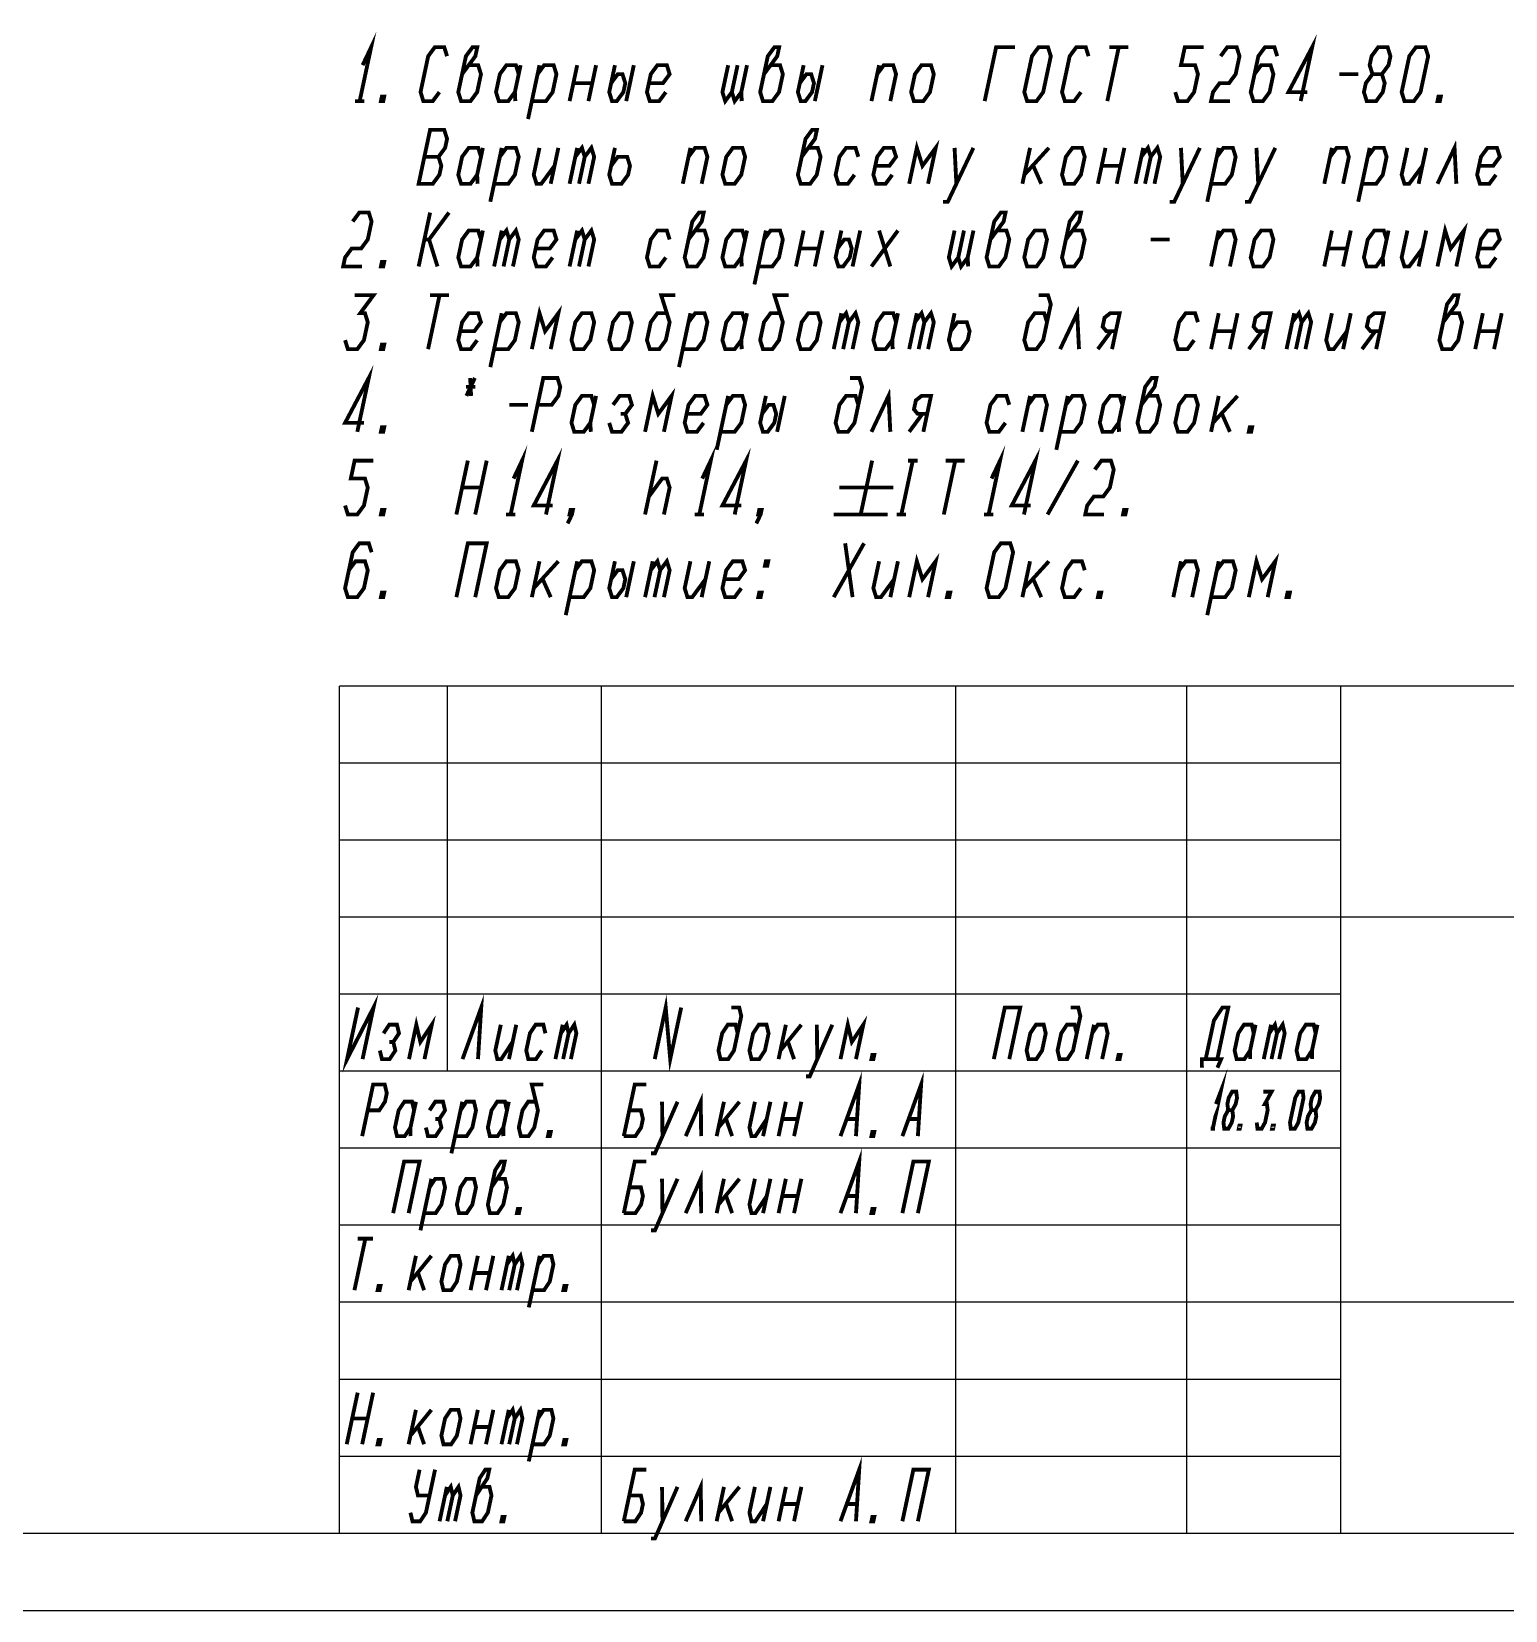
# Model space of a CAD drawing. Header units: millimetres. Extents: x 0 to 420, y 0 to 297.
# Drawn here: x 210 to 305.7, y 0 to 102.5 of the extents above; entities that cross this region are included whole.
import ezdxf

# ---------------------------------------------------------------- set-up
doc = ezdxf.new("R2010")
doc.units = ezdxf.units.MM
doc.header["$LTSCALE"] = 23.1
doc.layers.get('0').update_dxf_attribs({"linetype": 'CONTINUOUS'})

msp = doc.modelspace()

# ---------------------------------------------------------------- linework, layer by layer
at = {"color": 7, "linetype": 'CONTINUOUS'}
for p, q in [((415, 60), (230, 60)), ((230, 5), (230, 60)), ((237, 35), (237, 60)), ((247, 5), (247, 60)), ((270, 5), (270, 60)), ((285, 5), (285, 60)), ((295, 5), (295, 60)), ((295, 55), (230, 55)), ((295, 50), (230, 50)), ((415, 45), (230, 45)), ((295, 40), (230, 40)), ((295, 35), (230, 35)), ((295, 30), (230, 30)), ((295, 25), (230, 25)), ((415, 20), (230, 20)), ((295, 15), (230, 15)), ((295, 10), (230, 10)), ((415, 5), (20, 5)), ((415, 5), (230, 5)), ((0, 0), (420, 0))]:
    msp.add_line(p, q, dxfattribs=at)
at = {"color": 2, "linetype": 'CONTINUOUS', "const_width": 0.25}
for points in [[(231.492393, 100.311768), (232.046616, 101.478431), (231.30267, 97.978427)], [(236.975771, 100.895099), (236.793508, 101.478431), (236.180991, 101.478431), (235.750763, 100.895099), (235.254781, 98.561759), (235.437045, 97.978427), (236.049562, 97.978427), (236.47979, 98.561759)], [(237.952764, 99.728423), (238.813271, 100.895099), (238.937241, 101.478431), (238.631008, 101.478431), (238.200754, 100.895099), (237.704799, 98.561759), (237.887062, 97.978427), (238.499553, 97.978427), (238.929781, 98.561759), (239.177772, 99.728423), (238.995509, 100.311768), (238.383018, 100.311768)], [(257.552772, 99.728423), (258.413254, 100.895099), (258.53725, 101.478431), (258.230991, 101.478431), (257.800763, 100.895099), (257.304781, 98.561759), (257.487045, 97.978427), (258.099562, 97.978427), (258.52979, 98.561759), (258.777781, 99.728423), (258.595518, 100.311768), (257.983026, 100.311768)], [(271.880812, 97.978427), (272.624758, 101.478431), (273.849741, 101.478431)], [(274.637062, 97.978427), (274.454799, 98.561759), (274.950754, 100.895099), (275.381008, 101.478431), (275.9935, 101.478431), (276.175763, 100.895099), (275.679781, 98.561759), (275.249553, 97.978427), (274.637062, 97.978427)], [(278.625754, 100.895099), (278.443491, 101.478431), (277.831, 101.478431), (277.400771, 100.895099), (276.90479, 98.561759), (277.087053, 97.978427), (277.699545, 97.978427), (278.129799, 98.561759)], [(280.58725, 101.478431), (279.843303, 97.978427)], [(279.974758, 101.478431), (281.199741, 101.478431)], [(284.25479, 98.561759), (284.437053, 97.978427), (285.049545, 97.978427), (285.479799, 98.561759), (285.727764, 99.728423), (285.545526, 100.311768), (284.626776, 100.311768), (284.874741, 101.478431), (286.09975, 101.478431)], [(287.200763, 100.895099), (287.630991, 101.478431), (288.243508, 101.478431), (288.425771, 100.895099), (288.177781, 99.728423), (287.747527, 99.145091), (287.135035, 99.145091), (286.704781, 98.561759), (286.580812, 97.978427), (287.805795, 97.978427)], [(290.875763, 100.895099), (290.6935, 101.478431), (290.081008, 101.478431), (289.650754, 100.895099), (289.154799, 98.561759), (289.337062, 97.978427), (289.949553, 97.978427), (290.379781, 98.561759), (290.627772, 99.728423), (290.445509, 100.311768), (289.833018, 100.311768), (289.402764, 99.728423)], [(292.399545, 97.978427), (293.143491, 101.478431), (291.60479, 98.561759), (292.829799, 98.561759)], [(297.671514, 99.728423), (298.101768, 100.311768), (298.225763, 100.895099), (298.0435, 101.478431), (297.431008, 101.478431), (297.000754, 100.895099), (296.876759, 100.311768), (297.059022, 99.728423)], [(299.137053, 97.978427), (298.95479, 98.561759), (299.450771, 100.895099), (299.881, 101.478431), (300.493491, 101.478431), (300.675754, 100.895099), (300.179799, 98.561759), (299.749545, 97.978427), (299.137053, 97.978427)], [(241.627764, 99.728423), (241.445526, 100.311768), (240.833009, 100.311768), (240.402781, 99.728423), (240.15479, 98.561759), (240.337053, 97.978427), (240.949545, 97.978427), (241.379799, 98.561759)], [(241.751759, 100.311768), (241.379799, 98.561759), (241.40892, 97.978427)], [(242.232821, 96.811763), (242.976768, 100.311768)], [(242.480812, 97.978427), (243.399562, 97.978427), (243.82979, 98.561759), (244.077781, 99.728423), (243.895518, 100.311768), (243.283026, 100.311768), (242.852772, 99.728423)], [(244.930803, 97.978427), (245.426759, 100.311768)], [(246.651768, 100.311768), (246.155812, 97.978427)], [(247.876776, 100.311768), (247.50479, 98.561759), (247.687053, 97.978427), (247.993312, 97.978427), (248.42354, 98.561759), (248.547535, 99.145091), (248.365272, 99.728423), (248.059014, 99.728423), (247.628785, 99.145091)], [(249.101759, 100.311768), (248.605803, 97.978427)], [(250.078777, 99.145091), (250.997527, 99.145091), (251.427781, 99.728423), (251.245518, 100.311768), (250.633026, 100.311768), (250.202772, 99.728423), (249.954781, 98.561759), (250.137045, 97.978427), (250.749562, 97.978427), (251.17979, 98.561759)], [(255.226776, 100.311768), (254.85479, 98.561759), (255.037053, 97.978427), (255.467281, 98.561759), (255.649545, 97.978427), (256.079799, 98.561759), (256.451759, 100.311768)], [(255.839268, 100.311768), (255.467281, 98.561759)], [(260.126759, 100.311768), (259.754799, 98.561759), (259.937062, 97.978427), (260.243295, 97.978427), (260.673549, 98.561759), (260.797544, 99.145091), (260.615281, 99.728423), (260.309022, 99.728423), (259.878794, 99.145091)], [(261.351768, 100.311768), (260.855812, 97.978427)], [(264.530812, 97.978427), (265.026768, 100.311768)], [(264.902772, 99.728423), (265.333026, 100.311768), (265.945518, 100.311768), (266.127781, 99.728423), (265.755795, 97.978427)], [(267.104799, 98.561759), (267.287062, 97.978427), (267.899553, 97.978427), (268.329781, 98.561759), (268.577772, 99.728423), (268.395509, 100.311768), (267.783018, 100.311768), (267.352764, 99.728423), (267.104799, 98.561759)], [(294.915264, 99.728423), (296.140272, 99.728423)], [(296.687062, 97.978427), (297.299553, 97.978427), (297.729781, 98.561759), (297.853777, 99.145091), (297.671514, 99.728423), (297.059022, 99.728423), (296.628794, 99.145091), (296.504799, 98.561759), (296.687062, 97.978427)], [(232.833937, 97.978427), (232.680795, 97.978427), (232.742805, 98.270099), (232.895922, 98.270099), (232.833937, 97.978427)], [(245.178794, 99.145091), (246.403777, 99.145091)], [(256.079799, 98.561759), (256.10892, 97.978427)], [(301.433928, 97.978427), (301.280812, 97.978427), (301.342797, 98.270099), (301.495913, 98.270099), (301.433928, 97.978427)], [(230.996437, 97.978427), (231.608928, 97.978427)], [(235.130812, 92.611135), (236.049562, 92.611135), (236.47979, 93.19448), (236.603785, 93.777812), (236.421522, 94.361144), (236.851776, 94.944476), (236.975771, 95.527808), (236.793508, 96.11114), (235.874758, 96.11114), (235.130812, 92.611135)], [(260.002764, 94.361144), (260.863271, 95.527808), (260.987241, 96.11114), (260.681008, 96.11114), (260.250754, 95.527808), (259.754799, 93.19448), (259.937062, 92.611135), (260.549553, 92.611135), (260.979781, 93.19448), (261.227772, 94.361144), (261.045509, 94.944476), (260.433018, 94.944476)], [(266.980803, 92.611135), (267.476759, 94.944476), (267.841285, 93.777812), (268.701768, 94.944476), (268.205812, 92.611135)], [(301.280812, 92.611135), (302.389259, 94.944476), (302.505795, 92.611135)], [(235.502772, 94.361144), (236.421522, 94.361144)], [(239.177772, 94.361144), (238.995509, 94.944476), (238.383018, 94.944476), (237.952764, 94.361144), (237.704799, 93.19448), (237.887062, 92.611135), (238.499553, 92.611135), (238.929781, 93.19448)], [(239.301768, 94.944476), (238.929781, 93.19448), (238.958928, 92.611135)], [(239.78283, 91.444471), (240.526776, 94.944476)], [(240.030795, 92.611135), (240.949545, 92.611135), (241.379799, 93.19448), (241.627764, 94.361144), (241.445526, 94.944476), (240.833009, 94.944476), (240.402781, 94.361144)], [(242.976768, 94.944476), (242.604781, 93.19448), (242.787045, 92.611135), (243.093303, 92.611135), (243.953785, 93.777812)], [(244.201776, 94.944476), (243.705795, 92.611135)], [(244.930803, 92.611135), (245.426759, 94.944476)], [(245.302764, 94.361144), (245.733018, 94.944476), (245.915281, 94.361144), (245.543295, 92.611135)], [(245.915281, 94.361144), (246.345509, 94.944476), (246.527772, 94.361144), (246.155812, 92.611135)], [(247.876776, 94.944476), (247.50479, 93.19448), (247.687053, 92.611135), (248.299545, 92.611135), (248.729799, 93.19448), (248.853794, 93.777812), (248.671531, 94.361144), (248.059014, 94.361144), (247.628785, 93.777812)], [(252.280803, 92.611135), (252.776759, 94.944476)], [(252.652764, 94.361144), (253.083018, 94.944476), (253.695509, 94.944476), (253.877772, 94.361144), (253.505812, 92.611135)], [(254.85479, 93.19448), (255.037053, 92.611135), (255.649545, 92.611135), (256.079799, 93.19448), (256.327764, 94.361144), (256.145526, 94.944476), (255.533009, 94.944476), (255.102781, 94.361144), (254.85479, 93.19448)], [(263.677764, 94.361144), (263.495526, 94.944476), (262.883009, 94.944476), (262.452781, 94.361144), (262.20479, 93.19448), (262.387053, 92.611135), (262.999545, 92.611135), (263.429799, 93.19448)], [(264.778777, 93.777812), (265.697527, 93.777812), (266.127781, 94.361144), (265.945518, 94.944476), (265.333026, 94.944476), (264.902772, 94.361144), (264.654781, 93.19448), (264.837045, 92.611135), (265.449562, 92.611135), (265.87979, 93.19448)], [(269.18283, 91.444471), (269.489062, 91.444471), (271.151759, 94.944476)], [(269.926776, 94.944476), (270.043312, 92.611135)], [(274.826759, 94.944476), (274.330803, 92.611135)], [(274.454799, 93.19448), (276.051768, 94.944476)], [(276.90479, 93.19448), (277.087053, 92.611135), (277.699545, 92.611135), (278.129799, 93.19448), (278.377764, 94.361144), (278.195526, 94.944476), (277.583009, 94.944476), (277.152781, 94.361144), (276.90479, 93.19448)], [(279.230812, 92.611135), (279.726768, 94.944476)], [(280.951776, 94.944476), (280.455795, 92.611135)], [(281.680803, 92.611135), (282.176759, 94.944476)], [(282.052764, 94.361144), (282.483018, 94.944476), (282.665281, 94.361144), (282.293295, 92.611135)], [(282.665281, 94.361144), (283.095509, 94.944476), (283.277772, 94.361144), (282.905812, 92.611135)], [(283.88283, 91.444471), (284.189062, 91.444471), (285.851759, 94.944476)], [(284.626776, 94.944476), (284.743312, 92.611135)], [(286.332821, 91.444471), (287.076768, 94.944476)], [(286.580812, 92.611135), (287.499562, 92.611135), (287.92979, 93.19448), (288.177781, 94.361144), (287.995518, 94.944476), (287.383026, 94.944476), (286.952772, 94.361144)], [(288.782812, 91.444471), (289.089071, 91.444471), (290.751768, 94.944476)], [(289.526759, 94.944476), (289.643295, 92.611135)], [(293.930812, 92.611135), (294.426768, 94.944476)], [(294.302772, 94.361144), (294.733026, 94.944476), (295.345518, 94.944476), (295.527781, 94.361144), (295.155795, 92.611135)], [(296.132812, 91.444471), (296.876759, 94.944476)], [(296.380803, 92.611135), (297.299553, 92.611135), (297.729781, 93.19448), (297.977772, 94.361144), (297.795509, 94.944476), (297.183018, 94.944476), (296.752764, 94.361144)], [(299.326776, 94.944476), (298.95479, 93.19448), (299.137053, 92.611135), (299.443312, 92.611135), (300.303794, 93.777812)], [(300.551759, 94.944476), (300.055803, 92.611135)], [(303.978794, 93.777812), (304.897544, 93.777812), (305.327772, 94.361144), (305.145509, 94.944476), (304.533018, 94.944476), (304.102764, 94.361144), (303.854799, 93.19448), (304.037062, 92.611135), (304.649553, 92.611135), (305.079781, 93.19448)], [(275.038169, 93.777812), (275.555812, 92.611135)], [(279.478777, 93.777812), (280.703785, 93.777812)], [(230.850754, 90.160516), (231.281008, 90.743848), (231.8935, 90.743848), (232.075763, 90.160516), (231.827772, 88.993852), (231.397544, 88.41052), (230.785027, 88.41052), (230.354799, 87.827188), (230.230803, 87.243856), (231.455812, 87.243856)], [(235.130812, 87.243856), (235.874758, 90.743848)], [(235.502772, 88.993852), (235.809031, 88.993852), (237.099741, 90.743848)], [(252.652764, 88.993852), (253.513271, 90.160516), (253.637241, 90.743848), (253.331008, 90.743848), (252.900754, 90.160516), (252.404799, 87.827188), (252.587062, 87.243856), (253.199553, 87.243856), (253.629781, 87.827188), (253.877772, 88.993852), (253.695509, 89.577184), (253.083018, 89.577184)], [(272.252772, 88.993852), (273.113254, 90.160516), (273.23725, 90.743848), (272.930991, 90.743848), (272.500763, 90.160516), (272.004781, 87.827188), (272.187045, 87.243856), (272.799562, 87.243856), (273.22979, 87.827188), (273.477781, 88.993852), (273.295518, 89.577184), (272.683026, 89.577184)], [(277.152781, 88.993852), (278.013263, 90.160516), (278.137258, 90.743848), (277.831, 90.743848), (277.400771, 90.160516), (276.90479, 87.827188), (277.087053, 87.243856), (277.699545, 87.243856), (278.129799, 87.827188), (278.377764, 88.993852), (278.195526, 89.577184), (277.583009, 89.577184)], [(239.177772, 88.993852), (238.995509, 89.577184), (238.383018, 89.577184), (237.952764, 88.993852), (237.704799, 87.827188), (237.887062, 87.243856), (238.499553, 87.243856), (238.929781, 87.827188)], [(239.301768, 89.577184), (238.929781, 87.827188), (238.958928, 87.243856)], [(240.030795, 87.243856), (240.526776, 89.577184)], [(240.402781, 88.993852), (240.833009, 89.577184), (241.015272, 88.993852), (240.643312, 87.243856)], [(241.015272, 88.993852), (241.445526, 89.577184), (241.627764, 88.993852), (241.255803, 87.243856)], [(242.728777, 88.41052), (243.647527, 88.41052), (244.077781, 88.993852), (243.895518, 89.577184), (243.283026, 89.577184), (242.852772, 88.993852), (242.604781, 87.827188), (242.787045, 87.243856), (243.399562, 87.243856), (243.82979, 87.827188)], [(244.930803, 87.243856), (245.426759, 89.577184)], [(245.302764, 88.993852), (245.733018, 89.577184), (245.915281, 88.993852), (245.543295, 87.243856)], [(245.915281, 88.993852), (246.345509, 89.577184), (246.527772, 88.993852), (246.155812, 87.243856)], [(251.427781, 88.993852), (251.245518, 89.577184), (250.633026, 89.577184), (250.202772, 88.993852), (249.954781, 87.827188), (250.137045, 87.243856), (250.749562, 87.243856), (251.17979, 87.827188)], [(256.327764, 88.993852), (256.145526, 89.577184), (255.533009, 89.577184), (255.102781, 88.993852), (254.85479, 87.827188), (255.037053, 87.243856), (255.649545, 87.243856), (256.079799, 87.827188)], [(256.451759, 89.577184), (256.079799, 87.827188), (256.10892, 87.243856)], [(256.932821, 86.07718), (257.676768, 89.577184)], [(257.180812, 87.243856), (258.099562, 87.243856), (258.52979, 87.827188), (258.777781, 88.993852), (258.595518, 89.577184), (257.983026, 89.577184), (257.552772, 88.993852)], [(259.630803, 87.243856), (260.126759, 89.577184)], [(261.351768, 89.577184), (260.855812, 87.243856)], [(262.576776, 89.577184), (262.20479, 87.827188), (262.387053, 87.243856), (262.693312, 87.243856), (263.12354, 87.827188), (263.247535, 88.41052), (263.065272, 88.993852), (262.759014, 88.993852), (262.328785, 88.41052)], [(263.801759, 89.577184), (263.305803, 87.243856)], [(264.530812, 87.243856), (266.251776, 89.577184)], [(265.026768, 89.577184), (265.755795, 87.243856)], [(269.926776, 89.577184), (269.55479, 87.827188), (269.737053, 87.243856), (270.167281, 87.827188), (270.349545, 87.243856), (270.779799, 87.827188), (271.151759, 89.577184)], [(270.539268, 89.577184), (270.167281, 87.827188)], [(274.454799, 87.827188), (274.637062, 87.243856), (275.249553, 87.243856), (275.679781, 87.827188), (275.927772, 88.993852), (275.745509, 89.577184), (275.133018, 89.577184), (274.702764, 88.993852), (274.454799, 87.827188)], [(286.580812, 87.243856), (287.076768, 89.577184)], [(286.952772, 88.993852), (287.383026, 89.577184), (287.995518, 89.577184), (288.177781, 88.993852), (287.805795, 87.243856)], [(289.154799, 87.827188), (289.337062, 87.243856), (289.949553, 87.243856), (290.379781, 87.827188), (290.627772, 88.993852), (290.445509, 89.577184), (289.833018, 89.577184), (289.402764, 88.993852), (289.154799, 87.827188)], [(293.930812, 87.243856), (294.426768, 89.577184)], [(295.651776, 89.577184), (295.155795, 87.243856)], [(297.977772, 88.993852), (297.795509, 89.577184), (297.183018, 89.577184), (296.752764, 88.993852), (296.504799, 87.827188), (296.687062, 87.243856), (297.299553, 87.243856), (297.729781, 87.827188)], [(298.101768, 89.577184), (297.729781, 87.827188), (297.758928, 87.243856)], [(299.326776, 89.577184), (298.95479, 87.827188), (299.137053, 87.243856), (299.443312, 87.243856), (300.303794, 88.41052)], [(300.551759, 89.577184), (300.055803, 87.243856)], [(301.280812, 87.243856), (301.776768, 89.577184), (302.141294, 88.41052), (303.001776, 89.577184), (302.505795, 87.243856)], [(303.978794, 88.41052), (304.897544, 88.41052), (305.327772, 88.993852), (305.145509, 89.577184), (304.533018, 89.577184), (304.102764, 88.993852), (303.854799, 87.827188), (304.037062, 87.243856), (304.649553, 87.243856), (305.079781, 87.827188)], [(236.355795, 87.243856), (235.809031, 88.993852)], [(259.878794, 88.41052), (261.103777, 88.41052)], [(282.665281, 88.993852), (283.890264, 88.993852)], [(294.178777, 88.41052), (295.403785, 88.41052)], [(232.833937, 87.243856), (232.680795, 87.243856), (232.742805, 87.535516), (232.895922, 87.535516), (232.833937, 87.243856)], [(270.779799, 87.827188), (270.80892, 87.243856)], [(230.97475, 85.376569), (232.199758, 85.376569), (231.339276, 84.209892), (231.645509, 84.209892), (231.827772, 83.62656), (231.579781, 82.459896), (231.149553, 81.876564), (230.537062, 81.876564), (230.354799, 82.459896)], [(236.48725, 85.376569), (235.743303, 81.876564)], [(235.874758, 85.376569), (237.099741, 85.376569)], [(251.245518, 84.209892), (250.633026, 84.209892), (250.202772, 83.62656), (249.954781, 82.459896), (250.137045, 81.876564), (250.749562, 81.876564), (251.17979, 82.459896), (251.427781, 83.62656), (250.880991, 85.376569), (251.799741, 85.376569)], [(258.595518, 84.209892), (257.983026, 84.209892), (257.552772, 83.62656), (257.304781, 82.459896), (257.487045, 81.876564), (258.099562, 81.876564), (258.52979, 82.459896), (258.777781, 83.62656), (258.230991, 85.376569), (259.149741, 85.376569)], [(275.927772, 83.62656), (275.745509, 84.209892), (275.133018, 84.209892), (274.702764, 83.62656), (274.454799, 82.459896), (274.637062, 81.876564), (275.249553, 81.876564), (275.679781, 82.459896), (276.175763, 84.793237), (275.9935, 85.376569), (275.381008, 85.376569)], [(301.652772, 83.62656), (302.513254, 84.793237), (302.63725, 85.376569), (302.330991, 85.376569), (301.900763, 84.793237), (301.404781, 82.459896), (301.587045, 81.876564), (302.199562, 81.876564), (302.62979, 82.459896), (302.877781, 83.62656), (302.695518, 84.209892), (302.083026, 84.209892)], [(237.828794, 83.043228), (238.747544, 83.043228), (239.177772, 83.62656), (238.995509, 84.209892), (238.383018, 84.209892), (237.952764, 83.62656), (237.704799, 82.459896), (237.887062, 81.876564), (238.499553, 81.876564), (238.929781, 82.459896)], [(239.78283, 80.709901), (240.526776, 84.209892)], [(240.030795, 81.876564), (240.949545, 81.876564), (241.379799, 82.459896), (241.627764, 83.62656), (241.445526, 84.209892), (240.833009, 84.209892), (240.402781, 83.62656)], [(242.480812, 81.876564), (242.976768, 84.209892), (243.341294, 83.043228), (244.201776, 84.209892), (243.705795, 81.876564)], [(245.054799, 82.459896), (245.237062, 81.876564), (245.849553, 81.876564), (246.279781, 82.459896), (246.527772, 83.62656), (246.345509, 84.209892), (245.733018, 84.209892), (245.302764, 83.62656), (245.054799, 82.459896)], [(247.50479, 82.459896), (247.687053, 81.876564), (248.299545, 81.876564), (248.729799, 82.459896), (248.977764, 83.62656), (248.795526, 84.209892), (248.183009, 84.209892), (247.752781, 83.62656), (247.50479, 82.459896)], [(252.032813, 80.709901), (252.776759, 84.209892)], [(252.280803, 81.876564), (253.199553, 81.876564), (253.629781, 82.459896), (253.877772, 83.62656), (253.695509, 84.209892), (253.083018, 84.209892), (252.652764, 83.62656)], [(256.327764, 83.62656), (256.145526, 84.209892), (255.533009, 84.209892), (255.102781, 83.62656), (254.85479, 82.459896), (255.037053, 81.876564), (255.649545, 81.876564), (256.079799, 82.459896)], [(256.451759, 84.209892), (256.079799, 82.459896), (256.10892, 81.876564)], [(259.754799, 82.459896), (259.937062, 81.876564), (260.549553, 81.876564), (260.979781, 82.459896), (261.227772, 83.62656), (261.045509, 84.209892), (260.433018, 84.209892), (260.002764, 83.62656), (259.754799, 82.459896)], [(262.080795, 81.876564), (262.576776, 84.209892)], [(262.452781, 83.62656), (262.883009, 84.209892), (263.065272, 83.62656), (262.693312, 81.876564)], [(263.065272, 83.62656), (263.495526, 84.209892), (263.677764, 83.62656), (263.305803, 81.876564)], [(266.127781, 83.62656), (265.945518, 84.209892), (265.333026, 84.209892), (264.902772, 83.62656), (264.654781, 82.459896), (264.837045, 81.876564), (265.449562, 81.876564), (265.87979, 82.459896)], [(266.251776, 84.209892), (265.87979, 82.459896), (265.908937, 81.876564)], [(266.980803, 81.876564), (267.476759, 84.209892)], [(267.352764, 83.62656), (267.783018, 84.209892), (267.965281, 83.62656), (267.593295, 81.876564)], [(267.965281, 83.62656), (268.395509, 84.209892), (268.577772, 83.62656), (268.205812, 81.876564)], [(269.926776, 84.209892), (269.55479, 82.459896), (269.737053, 81.876564), (270.349545, 81.876564), (270.779799, 82.459896), (270.903794, 83.043228), (270.721531, 83.62656), (270.109014, 83.62656), (269.678785, 83.043228)], [(276.780795, 81.876564), (277.889268, 84.209892), (278.005803, 81.876564)], [(280.149562, 81.876564), (280.645518, 84.209892), (280.033026, 84.209892), (279.664783, 83.918232), (279.540787, 83.334901), (279.785035, 83.043228), (280.397527, 83.043228)], [(285.727764, 83.62656), (285.545526, 84.209892), (284.933009, 84.209892), (284.502781, 83.62656), (284.25479, 82.459896), (284.437053, 81.876564), (285.049545, 81.876564), (285.479799, 82.459896)], [(286.580812, 81.876564), (287.076768, 84.209892)], [(288.301776, 84.209892), (287.805795, 81.876564)], [(289.949553, 81.876564), (290.445509, 84.209892), (289.833018, 84.209892), (289.464774, 83.918232), (289.340779, 83.334901), (289.585027, 83.043228), (290.197544, 83.043228)], [(291.480795, 81.876564), (291.976776, 84.209892)], [(291.852781, 83.62656), (292.283009, 84.209892), (292.465272, 83.62656), (292.093312, 81.876564)], [(292.465272, 83.62656), (292.895526, 84.209892), (293.077764, 83.62656), (292.705803, 81.876564)], [(294.426768, 84.209892), (294.054781, 82.459896), (294.237045, 81.876564), (294.543303, 81.876564), (295.403785, 83.043228)], [(295.651776, 84.209892), (295.155795, 81.876564)], [(297.299553, 81.876564), (297.795509, 84.209892), (297.183018, 84.209892), (296.814774, 83.918232), (296.690779, 83.334901), (296.935027, 83.043228), (297.547544, 83.043228)], [(303.730803, 81.876564), (304.226759, 84.209892)], [(305.451768, 84.209892), (304.955812, 81.876564)], [(279.230812, 81.876564), (280.091294, 83.043228)], [(286.828777, 83.043228), (288.053785, 83.043228)], [(289.030803, 81.876564), (289.891285, 83.043228)], [(296.380803, 81.876564), (297.241285, 83.043228)], [(303.978794, 83.043228), (305.203777, 83.043228)], [(232.833937, 81.876564), (232.680795, 81.876564), (232.742805, 82.168237), (232.895922, 82.168237), (232.833937, 81.876564)], [(231.149553, 76.509279), (231.8935, 80.009277), (230.354799, 77.092611), (231.579781, 77.092611)], [(238.784125, 80.009277), (238.229901, 78.842613)], [(238.477866, 80.009277), (238.536134, 78.842613)], [(242.480812, 76.509279), (243.224758, 80.009277), (244.143508, 80.009277), (244.325771, 79.425945), (244.201776, 78.842613), (243.771522, 78.259275), (242.852772, 78.259275)], [(263.677764, 78.259275), (263.495526, 78.842613), (262.883009, 78.842613), (262.452781, 78.259275), (262.20479, 77.092611), (262.387053, 76.509279), (262.999545, 76.509279), (263.429799, 77.092611), (263.925754, 79.425945), (263.743491, 80.009277), (263.131, 80.009277)], [(282.052764, 78.259275), (282.913271, 79.425945), (283.037241, 80.009277), (282.731008, 80.009277), (282.300754, 79.425945), (281.804799, 77.092611), (281.987062, 76.509279), (282.599553, 76.509279), (283.029781, 77.092611), (283.277772, 78.259275), (283.095509, 78.842613), (282.483018, 78.842613)], [(238.200754, 79.425945), (238.813271, 79.425945)], [(246.527772, 78.259275), (246.345509, 78.842613), (245.733018, 78.842613), (245.302764, 78.259275), (245.054799, 77.092611), (245.237062, 76.509279), (245.849553, 76.509279), (246.279781, 77.092611)], [(246.651768, 78.842613), (246.279781, 77.092611), (246.308928, 76.509279)], [(247.50479, 77.092611), (247.687053, 76.509279), (248.299545, 76.509279), (248.729799, 77.092611), (248.547535, 77.675943), (248.977764, 78.259275), (248.795526, 78.842613), (248.183009, 78.842613), (247.752781, 78.259275)], [(249.830812, 76.509279), (250.326768, 78.842613), (250.691294, 77.675943), (251.551776, 78.842613), (251.055795, 76.509279)], [(252.528794, 77.675943), (253.447544, 77.675943), (253.877772, 78.259275), (253.695509, 78.842613), (253.083018, 78.842613), (252.652764, 78.259275), (252.404799, 77.092611), (252.587062, 76.509279), (253.199553, 76.509279), (253.629781, 77.092611)], [(254.48283, 75.342609), (255.226776, 78.842613)], [(254.730795, 76.509279), (255.649545, 76.509279), (256.079799, 77.092611), (256.327764, 78.259275), (256.145526, 78.842613), (255.533009, 78.842613), (255.102781, 78.259275)], [(257.676768, 78.842613), (257.304781, 77.092611), (257.487045, 76.509279), (257.793303, 76.509279), (258.223531, 77.092611), (258.347527, 77.675943), (258.165264, 78.259275), (257.859031, 78.259275), (257.428777, 77.675943)], [(258.901776, 78.842613), (258.405795, 76.509279)], [(264.530812, 76.509279), (265.639259, 78.842613), (265.755795, 76.509279)], [(267.899553, 76.509279), (268.395509, 78.842613), (267.783018, 78.842613), (267.414774, 78.550941), (267.290779, 77.967609), (267.535027, 77.675943), (268.147544, 77.675943)], [(273.477781, 78.259275), (273.295518, 78.842613), (272.683026, 78.842613), (272.252772, 78.259275), (272.004781, 77.092611), (272.187045, 76.509279), (272.799562, 76.509279), (273.22979, 77.092611)], [(274.330803, 76.509279), (274.826759, 78.842613)], [(274.702764, 78.259275), (275.133018, 78.842613), (275.745509, 78.842613), (275.927772, 78.259275), (275.555812, 76.509279)], [(276.53283, 75.342609), (277.276776, 78.842613)], [(276.780795, 76.509279), (277.699545, 76.509279), (278.129799, 77.092611), (278.377764, 78.259275), (278.195526, 78.842613), (277.583009, 78.842613), (277.152781, 78.259275)], [(280.827781, 78.259275), (280.645518, 78.842613), (280.033026, 78.842613), (279.602772, 78.259275), (279.354781, 77.092611), (279.537045, 76.509279), (280.149562, 76.509279), (280.57979, 77.092611)], [(280.951776, 78.842613), (280.57979, 77.092611), (280.608937, 76.509279)], [(284.25479, 77.092611), (284.437053, 76.509279), (285.049545, 76.509279), (285.479799, 77.092611), (285.727764, 78.259275), (285.545526, 78.842613), (284.933009, 78.842613), (284.502781, 78.259275), (284.25479, 77.092611)], [(287.076768, 78.842613), (286.580812, 76.509279)], [(286.704781, 77.092611), (288.301776, 78.842613)], [(241.015272, 78.259275), (242.240281, 78.259275)], [(232.833937, 76.509279), (232.680795, 76.509279), (232.742805, 76.800945), (232.895922, 76.800945), (232.833937, 76.509279)], [(248.241277, 77.675943), (248.547535, 77.675943)], [(266.980803, 76.509279), (267.841285, 77.675943)], [(287.288152, 77.675943), (287.805795, 76.509279)], [(289.18392, 76.509279), (289.030803, 76.509279), (289.092788, 76.800945), (289.24593, 76.800945), (289.18392, 76.509279)], [(241.292384, 73.475321), (241.846633, 74.641991), (241.102687, 71.141987)], [(243.399562, 71.141987), (244.143508, 74.641991), (242.604781, 71.725319), (243.82979, 71.725319)], [(253.542393, 73.475321), (254.096616, 74.641991), (253.35267, 71.141987)], [(255.649545, 71.141987), (256.393491, 74.641991), (254.85479, 71.725319), (256.079799, 71.725319)], [(272.325729, 73.475321), (272.879952, 74.641991), (272.136006, 71.141987)], [(274.432881, 71.141987), (275.176827, 74.641991), (273.638126, 71.725319), (274.863135, 71.725319)], [(230.354799, 71.725319), (230.537062, 71.141987), (231.149553, 71.141987), (231.579781, 71.725319), (231.827772, 72.891989), (231.645509, 73.475321), (230.726759, 73.475321), (230.97475, 74.641991), (232.199758, 74.641991)], [(237.580803, 71.141987), (238.32475, 74.641991)], [(239.549758, 74.641991), (238.805812, 71.141987)], [(250.574758, 74.641991), (249.830812, 71.141987)], [(264.57475, 74.641991), (263.830803, 71.141987)], [(267.214336, 74.641991), (266.470389, 71.141987)], [(266.908077, 74.641991), (267.520594, 74.641991)], [(269.970586, 74.641991), (269.226639, 71.141987)], [(269.358094, 74.641991), (270.583077, 74.641991)], [(275.964148, 71.141987), (277.933077, 74.641991)], [(279.034091, 74.058653), (279.464344, 74.641991), (280.076836, 74.641991), (280.259099, 74.058653), (280.011108, 72.891989), (279.58088, 72.308657), (278.968363, 72.308657), (278.538135, 71.725319), (278.414139, 71.141987), (279.639148, 71.141987)], [(237.952764, 72.891989), (239.177772, 72.891989)], [(250.078777, 72.308657), (250.939259, 73.475321), (251.245518, 73.475321), (251.427781, 72.891989), (251.055795, 71.141987)], [(262.452781, 72.891989), (265.952772, 72.891989)], [(232.833937, 71.141987), (232.680795, 71.141987), (232.742805, 71.433653), (232.895922, 71.433653), (232.833937, 71.141987)], [(240.796428, 71.141987), (241.40892, 71.141987)], [(245.08392, 71.141987), (244.930803, 71.141987), (244.992788, 71.433653), (245.14593, 71.433653), (245.08392, 71.141987), (244.806808, 70.558655)], [(253.046437, 71.141987), (253.658928, 71.141987)], [(257.333928, 71.141987), (257.180812, 71.141987), (257.242797, 71.433653), (257.395913, 71.433653), (257.333928, 71.141987), (257.056816, 70.558655)], [(262.080795, 71.141987), (265.580812, 71.141987)], [(266.164131, 71.141987), (266.776648, 71.141987)], [(271.829773, 71.141987), (272.442264, 71.141987)], [(281.017273, 71.141987), (280.864131, 71.141987), (280.926141, 71.433653), (281.079258, 71.433653), (281.017273, 71.141987)], [(232.075763, 68.691367), (231.8935, 69.274699), (231.281008, 69.274699), (230.850754, 68.691367), (230.354799, 66.358033), (230.537062, 65.774702), (231.149553, 65.774702), (231.579781, 66.358033), (231.827772, 67.524697), (231.645509, 68.108036), (231.033018, 68.108036), (230.602764, 67.524697)], [(237.580803, 65.774702), (238.32475, 69.274699), (239.549758, 69.274699), (238.805812, 65.774702)], [(262.080795, 65.774702), (264.04975, 69.274699)], [(262.824741, 69.274699), (263.305803, 65.774702)], [(272.187045, 65.774702), (272.004781, 66.358033), (272.500763, 68.691367), (272.930991, 69.274699), (273.543508, 69.274699), (273.725771, 68.691367), (273.22979, 66.358033), (272.799562, 65.774702), (272.187045, 65.774702)], [(240.15479, 66.358033), (240.337053, 65.774702), (240.949545, 65.774702), (241.379799, 66.358033), (241.627764, 67.524697), (241.445526, 68.108036), (240.833009, 68.108036), (240.402781, 67.524697), (240.15479, 66.358033)], [(242.976768, 68.108036), (242.480812, 65.774702)], [(242.604781, 66.358033), (244.201776, 68.108036)], [(244.682813, 64.608031), (245.426759, 68.108036)], [(244.930803, 65.774702), (245.849553, 65.774702), (246.279781, 66.358033), (246.527772, 67.524697), (246.345509, 68.108036), (245.733018, 68.108036), (245.302764, 67.524697)], [(247.876776, 68.108036), (247.50479, 66.358033), (247.687053, 65.774702), (247.993312, 65.774702), (248.42354, 66.358033), (248.547535, 66.941365), (248.365272, 67.524697), (248.059014, 67.524697), (247.628785, 66.941365)], [(249.101759, 68.108036), (248.605803, 65.774702)], [(249.830812, 65.774702), (250.326768, 68.108036)], [(250.202772, 67.524697), (250.633026, 68.108036), (250.815264, 67.524697), (250.443303, 65.774702)], [(250.815264, 67.524697), (251.245518, 68.108036), (251.427781, 67.524697), (251.055795, 65.774702)], [(252.776759, 68.108036), (252.404799, 66.358033), (252.587062, 65.774702), (252.893295, 65.774702), (253.753777, 66.941365)], [(254.001768, 68.108036), (253.505812, 65.774702)], [(254.978785, 66.941365), (255.897535, 66.941365), (256.327764, 67.524697), (256.145526, 68.108036), (255.533009, 68.108036), (255.102781, 67.524697), (254.85479, 66.358033), (255.037053, 65.774702), (255.649545, 65.774702), (256.079799, 66.358033)], [(257.767899, 67.81637), (257.614783, 67.81637), (257.676768, 68.108036), (257.829884, 68.108036), (257.767899, 67.81637)], [(265.026768, 68.108036), (264.654781, 66.358033), (264.837045, 65.774702), (265.143303, 65.774702), (266.003785, 66.941365)], [(266.251776, 68.108036), (265.755795, 65.774702)], [(266.980803, 65.774702), (267.476759, 68.108036), (267.841285, 66.941365), (268.701768, 68.108036), (268.205812, 65.774702)], [(274.826759, 68.108036), (274.330803, 65.774702)], [(274.454799, 66.358033), (276.051768, 68.108036)], [(278.377764, 67.524697), (278.195526, 68.108036), (277.583009, 68.108036), (277.152781, 67.524697), (276.90479, 66.358033), (277.087053, 65.774702), (277.699545, 65.774702), (278.129799, 66.358033)], [(284.130795, 65.774702), (284.626776, 68.108036)], [(284.502781, 67.524697), (284.933009, 68.108036), (285.545526, 68.108036), (285.727764, 67.524697), (285.355803, 65.774702)], [(286.332821, 64.608031), (287.076768, 68.108036)], [(286.580812, 65.774702), (287.499562, 65.774702), (287.92979, 66.358033), (288.177781, 67.524697), (287.995518, 68.108036), (287.383026, 68.108036), (286.952772, 67.524697)], [(289.030803, 65.774702), (289.526759, 68.108036), (289.891285, 66.941365), (290.751768, 68.108036), (290.255812, 65.774702)], [(243.188152, 66.941365), (243.705795, 65.774702)], [(275.038169, 66.941365), (275.555812, 65.774702)], [(232.833937, 65.774702), (232.680795, 65.774702), (232.742805, 66.066367), (232.895922, 66.066367), (232.833937, 65.774702)], [(257.333928, 65.774702), (257.180812, 65.774702), (257.242797, 66.066367), (257.395913, 66.066367), (257.333928, 65.774702)], [(269.583937, 65.774702), (269.430795, 65.774702), (269.492805, 66.066367), (269.645922, 66.066367), (269.583937, 65.774702)], [(279.383928, 65.774702), (279.230812, 65.774702), (279.292797, 66.066367), (279.445913, 66.066367), (279.383928, 65.774702)], [(291.633937, 65.774702), (291.480795, 65.774702), (291.542805, 66.066367), (291.695922, 66.066367), (291.633937, 65.774702)], [(231.197054, 39.137578), (230.484998, 35.787582), (232.202065, 39.137578), (231.490009, 35.787582)], [(237.979988, 35.787582), (239.194563, 39.137578), (238.984999, 35.787582)], [(250.459991, 35.787582), (251.172074, 39.137578), (251.465002, 35.787582), (252.177059, 39.137578)], [(255.841036, 37.462577), (255.708453, 38.020915), (255.205961, 38.020915), (254.836025, 37.462577), (254.598673, 36.345914), (254.731256, 35.787582), (255.233749, 35.787582), (255.603684, 36.345914), (256.078389, 38.579247), (255.945806, 39.137578), (255.443313, 39.137578)], [(272.475, 35.787582), (273.187057, 39.137578), (274.192068, 39.137578), (273.480011, 35.787582)], [(277.856045, 37.462577), (277.723462, 38.020915), (277.220969, 38.020915), (276.851034, 37.462577), (276.613682, 36.345914), (276.746239, 35.787582), (277.248757, 35.787582), (277.618667, 36.345914), (278.093397, 38.579247), (277.960814, 39.137578), (277.458322, 39.137578)], [(286.231256, 35.787582), (286.765305, 38.300078), (287.320195, 39.137578), (287.697052, 39.137578), (286.984995, 35.787582)], [(232.613683, 36.345914), (232.74624, 35.787582), (233.248759, 35.787582), (233.618668, 36.345914), (233.486111, 36.904245), (233.856021, 37.462577), (233.723463, 38.020915), (233.22097, 38.020915), (232.851035, 37.462577)], [(234.50499, 35.787582), (234.97972, 38.020915), (235.244861, 36.904245), (235.984706, 38.020915), (235.510001, 35.787582)], [(240.464714, 38.020915), (240.108673, 36.345914), (240.241256, 35.787582), (240.492502, 35.787582), (241.232347, 36.904245)], [(241.4697, 38.020915), (240.994995, 35.787582)], [(243.361033, 37.462577), (243.22845, 38.020915), (242.725957, 38.020915), (242.356022, 37.462577), (242.118669, 36.345914), (242.251252, 35.787582), (242.753745, 35.787582), (243.12368, 36.345914)], [(244.010002, 35.787582), (244.484707, 38.020915)], [(244.366044, 37.462577), (244.735953, 38.020915), (244.868536, 37.462577), (244.512495, 35.787582)], [(244.868536, 37.462577), (245.238472, 38.020915), (245.371029, 37.462577), (245.014988, 35.787582)], [(256.608669, 36.345914), (256.741252, 35.787582), (257.243745, 35.787582), (257.61368, 36.345914), (257.851033, 37.462577), (257.71845, 38.020915), (257.215957, 38.020915), (256.846022, 37.462577), (256.608669, 36.345914)], [(258.974707, 38.020915), (258.500002, 35.787582)], [(258.618666, 36.345914), (259.979718, 38.020915)], [(260.272646, 34.670912), (260.523893, 34.670912), (261.989714, 38.020915)], [(260.984703, 38.020915), (261.012491, 35.787582)], [(262.519995, 35.787582), (262.9947, 38.020915), (263.259866, 36.904245), (263.999711, 38.020915), (263.525006, 35.787582)], [(274.603685, 36.345914), (274.736243, 35.787582), (275.238761, 35.787582), (275.608671, 36.345914), (275.846023, 37.462577), (275.713466, 38.020915), (275.210947, 38.020915), (274.841038, 37.462577), (274.603685, 36.345914)], [(278.504989, 35.787582), (278.979719, 38.020915)], [(278.86103, 37.462577), (279.230966, 38.020915), (279.733458, 38.020915), (279.866041, 37.462577), (279.51, 35.787582)], [(289.351033, 37.462577), (289.21845, 38.020915), (288.715957, 38.020915), (288.346022, 37.462577), (288.108669, 36.345914), (288.241252, 35.787582), (288.743745, 35.787582), (289.11368, 36.345914)], [(289.469722, 38.020915), (289.11368, 36.345914), (289.120627, 35.787582)], [(290.000002, 35.787582), (290.474707, 38.020915)], [(290.356044, 37.462577), (290.725953, 38.020915), (290.858536, 37.462577), (290.502495, 35.787582)], [(290.858536, 37.462577), (291.228472, 38.020915), (291.361029, 37.462577), (291.004988, 35.787582)], [(293.371025, 37.462577), (293.238468, 38.020915), (292.73595, 38.020915), (292.36604, 37.462577), (292.128688, 36.345914), (292.261245, 35.787582), (292.763738, 35.787582), (293.133673, 36.345914)], [(293.489714, 38.020915), (293.133673, 36.345914), (293.14062, 35.787582)], [(233.234865, 36.904245), (233.486111, 36.904245)], [(259.114237, 36.904245), (259.504988, 35.787582)], [(264.655627, 35.787582), (264.529991, 35.787582), (264.589336, 36.066745), (264.714972, 36.066745), (264.655627, 35.787582)], [(280.640621, 35.787582), (280.515011, 35.787582), (280.57433, 36.066745), (280.699966, 36.066745), (280.640621, 35.787582)], [(285.986957, 35.229244), (285.98001, 35.787582), (287.236241, 35.787582), (286.991942, 35.229244)], [(262.519995, 30.787579), (263.73457, 34.137581), (263.525006, 30.787579)], [(266.539988, 30.787579), (267.754563, 34.137581), (267.544999, 30.787579)], [(286.897581, 32.873191), (287.202634, 33.673188), (286.692502, 31.273191)], [(231.464989, 30.787579), (232.177072, 34.137581), (232.930811, 34.137581), (233.063394, 33.579243), (232.944705, 33.020912), (232.574795, 32.46258), (231.82103, 32.46258)], [(242.743466, 33.020912), (242.240947, 33.020912), (241.871038, 32.46258), (241.633685, 31.34591), (241.766243, 30.787579), (242.268761, 30.787579), (242.638671, 31.34591), (242.876023, 32.46258), (242.478325, 34.137581), (243.232064, 34.137581)], [(248.449995, 30.787579), (249.162052, 34.137581), (249.915817, 34.137581)], [(234.836038, 32.46258), (234.703455, 33.020912), (234.200962, 33.020912), (233.831027, 32.46258), (233.593674, 31.34591), (233.726257, 30.787579), (234.22875, 30.787579), (234.598685, 31.34591)], [(234.954701, 33.020912), (234.598685, 31.34591), (234.605632, 30.787579)], [(235.603671, 31.34591), (235.736254, 30.787579), (236.238746, 30.787579), (236.608682, 31.34591), (236.476099, 31.904248), (236.846034, 32.46258), (236.713451, 33.020912), (236.210958, 33.020912), (235.841023, 32.46258)], [(237.257651, 29.670916), (237.969708, 33.020912)], [(237.495004, 30.787579), (238.248743, 30.787579), (238.618678, 31.34591), (238.85603, 32.46258), (238.723447, 33.020912), (238.220955, 33.020912), (237.851045, 32.46258)], [(240.866027, 32.46258), (240.733469, 33.020912), (240.230951, 33.020912), (239.861041, 32.46258), (239.623689, 31.34591), (239.756246, 30.787579), (240.258739, 30.787579), (240.628674, 31.34591)], [(240.984716, 33.020912), (240.628674, 31.34591), (240.635621, 30.787579)], [(250.222639, 29.670916), (250.473885, 29.670916), (251.939707, 33.020912)], [(250.934722, 33.020912), (250.96251, 30.787579)], [(252.469988, 30.787579), (253.447211, 33.020912), (253.474999, 30.787579)], [(254.954714, 33.020912), (254.48001, 30.787579)], [(254.598673, 31.34591), (255.9597, 33.020912)], [(256.964711, 33.020912), (256.608669, 31.34591), (256.741252, 30.787579), (256.992499, 30.787579), (257.732344, 31.904248)], [(257.969722, 33.020912), (257.494991, 30.787579)], [(258.500002, 30.787579), (258.974707, 33.020912)], [(259.979718, 33.020912), (259.504988, 30.787579)], [(287.960065, 32.473193), (288.180088, 32.873191), (288.265118, 33.27319), (288.215131, 33.673188), (287.945145, 33.673188), (287.725122, 33.27319), (287.640092, 32.873191), (287.690079, 32.473193)], [(289.970138, 33.673188), (290.510134, 33.673188), (290.070088, 32.873191), (290.205081, 32.873191), (290.255068, 32.473193), (290.085033, 31.673189), (289.86501, 31.273191), (289.594999, 31.273191), (289.545011, 31.673189)], [(291.75501, 31.273191), (291.705022, 31.673189), (292.045118, 33.27319), (292.265142, 33.673188), (292.535127, 33.673188), (292.585115, 33.27319), (292.245018, 31.673189), (292.024995, 31.273191), (291.75501, 31.273191)], [(293.360079, 32.473193), (293.580103, 32.873191), (293.665107, 33.27319), (293.615145, 33.673188), (293.345134, 33.673188), (293.125111, 33.27319), (293.040081, 32.873191), (293.090068, 32.473193)], [(236.224852, 31.904248), (236.476099, 31.904248)], [(248.449995, 30.787579), (249.20376, 30.787579), (249.573669, 31.34591), (249.692358, 31.904248), (249.559775, 32.46258), (248.806036, 32.46258)], [(255.094219, 31.904248), (255.484995, 30.787579)], [(258.737355, 31.904248), (259.742366, 31.904248)], [(263.008594, 31.904248), (263.511112, 31.904248)], [(267.028612, 31.904248), (267.531105, 31.904248)], [(287.434988, 31.273191), (287.704999, 31.273191), (287.925022, 31.673189), (288.010052, 32.073194), (287.960065, 32.473193), (287.690079, 32.473193), (287.470056, 32.073194), (287.385026, 31.673189), (287.434988, 31.273191)], [(292.835002, 31.273191), (293.104988, 31.273191), (293.325011, 31.673189), (293.410042, 32.073194), (293.360079, 32.473193), (293.090068, 32.473193), (292.870045, 32.073194), (292.785015, 31.673189), (292.835002, 31.273191)], [(243.650629, 30.787579), (243.524993, 30.787579), (243.584337, 31.066748), (243.709973, 31.066748), (243.650629, 30.787579)], [(264.655627, 30.787579), (264.529991, 30.787579), (264.589336, 31.066748), (264.714972, 31.066748), (264.655627, 30.787579)], [(286.55751, 31.273191), (286.827495, 31.273191)], [(288.44751, 31.273191), (288.379988, 31.273191), (288.422516, 31.473193), (288.490012, 31.473193), (288.44751, 31.273191)], [(290.607495, 31.273191), (290.539999, 31.273191), (290.582501, 31.473193), (290.650023, 31.473193), (290.607495, 31.273191)], [(262.519995, 25.787582), (263.73457, 29.137578), (263.525006, 25.787582)], [(233.475011, 25.787582), (234.187068, 29.137578), (235.192053, 29.137578), (234.479996, 25.787582)], [(239.861041, 27.462577), (240.600886, 28.579246), (240.719575, 29.137578), (240.468303, 29.137578), (240.098394, 28.579246), (239.623689, 26.345913), (239.756246, 25.787582), (240.258739, 25.787582), (240.628674, 26.345913), (240.866027, 27.462577), (240.733469, 28.020915), (240.230951, 28.020915)], [(248.449995, 25.787582), (249.162052, 29.137578), (249.915817, 29.137578)], [(266.539988, 25.787582), (267.25207, 29.137578), (268.257056, 29.137578), (267.544999, 25.787582)], [(235.247655, 24.670912), (235.959712, 28.020915)], [(235.485007, 25.787582), (236.238746, 25.787582), (236.608682, 26.345913), (236.846034, 27.462577), (236.713451, 28.020915), (236.210958, 28.020915), (235.841023, 27.462577)], [(237.613667, 26.345913), (237.74625, 25.787582), (238.248743, 25.787582), (238.618678, 26.345913), (238.85603, 27.462577), (238.723447, 28.020915), (238.220955, 28.020915), (237.851045, 27.462577), (237.613667, 26.345913)], [(250.222639, 24.670912), (250.473885, 24.670912), (251.939707, 28.020915)], [(250.934722, 28.020915), (250.96251, 25.787582)], [(252.469988, 25.787582), (253.447211, 28.020915), (253.474999, 25.787582)], [(254.954714, 28.020915), (254.48001, 25.787582)], [(254.598673, 26.345913), (255.9597, 28.020915)], [(256.964711, 28.020915), (256.608669, 26.345913), (256.741252, 25.787582), (256.992499, 25.787582), (257.732344, 26.904245)], [(257.969722, 28.020915), (257.494991, 25.787582)], [(258.500002, 25.787582), (258.974707, 28.020915)], [(259.979718, 28.020915), (259.504988, 25.787582)], [(248.449995, 25.787582), (249.20376, 25.787582), (249.573669, 26.345913), (249.692358, 26.904245), (249.559775, 27.462577), (248.806036, 27.462577)], [(255.094219, 26.904245), (255.484995, 25.787582)], [(258.737355, 26.904245), (259.742366, 26.904245)], [(263.008594, 26.904245), (263.511112, 26.904245)], [(241.640632, 25.787582), (241.514996, 25.787582), (241.574341, 26.066744), (241.699951, 26.066744), (241.640632, 25.787582)], [(264.655627, 25.787582), (264.529991, 25.787582), (264.589336, 26.066744), (264.714972, 26.066744), (264.655627, 25.787582)], [(231.674553, 24.137581), (230.962496, 20.787578)], [(231.172061, 24.137581), (232.177072, 24.137581)], [(234.954701, 23.020911), (234.479996, 20.787578)], [(234.598685, 21.345913), (235.959712, 23.020911)], [(236.608682, 21.345913), (236.741239, 20.787578), (237.243757, 20.787578), (237.613667, 21.345913), (237.851045, 22.46258), (237.718462, 23.020911), (237.215969, 23.020911), (236.846034, 22.46258), (236.608682, 21.345913)], [(238.499989, 20.787578), (238.974719, 23.020911)], [(239.979705, 23.020911), (239.505, 20.787578)], [(240.510011, 20.787578), (240.984716, 23.020911)], [(240.866027, 22.46258), (241.235962, 23.020911), (241.368545, 22.46258), (241.012504, 20.787578)], [(241.368545, 22.46258), (241.738455, 23.020911), (241.871038, 22.46258), (241.514996, 20.787578)], [(242.282655, 19.670912), (242.994712, 23.020911)], [(242.520007, 20.787578), (243.273746, 20.787578), (243.643682, 21.345913), (243.881034, 22.46258), (243.748451, 23.020911), (243.245958, 23.020911), (242.876023, 22.46258)], [(235.094231, 21.904245), (235.485007, 20.787578)], [(238.737367, 21.904245), (239.742352, 21.904245)], [(232.595636, 20.787578), (232.47, 20.787578), (232.529344, 21.066747), (232.654955, 21.066747), (232.595636, 20.787578)], [(244.655614, 20.787578), (244.530004, 20.787578), (244.589348, 21.066747), (244.714958, 21.066747), (244.655614, 20.787578)], [(230.460004, 10.787578), (231.172061, 14.137581)], [(232.177072, 14.137581), (231.464989, 10.787578)], [(240.866027, 12.462579), (241.235962, 13.020914), (241.368545, 12.462579), (241.012504, 10.787578)], [(241.368545, 12.462579), (241.738455, 13.020914), (241.871038, 12.462579), (241.514996, 10.787578)], [(230.816045, 12.462579), (231.82103, 12.462579)], [(234.954701, 13.020914), (234.479996, 10.787578)], [(234.598685, 11.345913), (235.959712, 13.020914)], [(236.608682, 11.345913), (236.741239, 10.787578), (237.243757, 10.787578), (237.613667, 11.345913), (237.851045, 12.462579), (237.718462, 13.020914), (237.215969, 13.020914), (236.846034, 12.462579), (236.608682, 11.345913)], [(238.499989, 10.787578), (238.974719, 13.020914)], [(239.979705, 13.020914), (239.505, 10.787578)], [(240.510011, 10.787578), (240.984716, 13.020914)], [(242.282655, 9.670912), (242.994712, 13.020914)], [(242.520007, 10.787578), (243.273746, 10.787578), (243.643682, 11.345913), (243.881034, 12.462579), (243.748451, 13.020914), (243.245958, 13.020914), (242.876023, 12.462579)], [(235.094231, 11.904248), (235.485007, 10.787578)], [(238.737367, 11.904248), (239.742352, 11.904248)], [(232.595636, 10.787578), (232.47, 10.787578), (232.529344, 11.066747), (232.654955, 11.066747), (232.595636, 10.787578)], [(244.655614, 10.787578), (244.530004, 10.787578), (244.589348, 11.066747), (244.714958, 11.066747), (244.655614, 10.787578)], [(234.598685, 6.345913), (234.731243, 5.787578), (235.233761, 5.787578), (235.603671, 6.345913), (236.197064, 9.13758)], [(235.192053, 9.13758), (234.954701, 8.020914), (235.087284, 7.462579), (235.841023, 7.462579)], [(238.85603, 7.462579), (239.595875, 8.579246), (239.714564, 9.13758), (239.463318, 9.13758), (239.093383, 8.579246), (238.618678, 6.345913), (238.751261, 5.787578), (239.253754, 5.787578), (239.623689, 6.345913), (239.861041, 7.462579), (239.728458, 8.020914), (239.225966, 8.020914)], [(248.449995, 5.787578), (249.162052, 9.13758), (249.915817, 9.13758)], [(262.519995, 5.787578), (263.73457, 9.13758), (263.525006, 5.787578)], [(266.539988, 5.787578), (267.25207, 9.13758), (268.257056, 9.13758), (267.544999, 5.787578)], [(236.846034, 7.462579), (237.215969, 8.020914), (237.348527, 7.462579), (236.992511, 5.787578)], [(237.348527, 7.462579), (237.718462, 8.020914), (237.851045, 7.462579), (237.495004, 5.787578)], [(252.469988, 5.787578), (253.447211, 8.020914), (253.474999, 5.787578)], [(236.489993, 5.787578), (236.964697, 8.020914)], [(248.449995, 5.787578), (249.20376, 5.787578), (249.573669, 6.345913), (249.692358, 6.904248), (249.559775, 7.462579), (248.806036, 7.462579)], [(250.222639, 4.670912), (250.473885, 4.670912), (251.939707, 8.020914)], [(250.934722, 8.020914), (250.96251, 5.787578)], [(254.954714, 8.020914), (254.48001, 5.787578)], [(254.598673, 6.345913), (255.9597, 8.020914)], [(256.964711, 8.020914), (256.608669, 6.345913), (256.741252, 5.787578), (256.992499, 5.787578), (257.732344, 6.904248)], [(257.969722, 8.020914), (257.494991, 5.787578)], [(258.500002, 5.787578), (258.974707, 8.020914)], [(259.979718, 8.020914), (259.504988, 5.787578)], [(240.635621, 5.787578), (240.510011, 5.787578), (240.56933, 6.066747), (240.694966, 6.066747), (240.635621, 5.787578)], [(255.094219, 6.904248), (255.484995, 5.787578)], [(258.737355, 6.904248), (259.742366, 6.904248)], [(263.008594, 6.904248), (263.511112, 6.904248)], [(264.655627, 5.787578), (264.529991, 5.787578), (264.589336, 6.066747), (264.714972, 6.066747), (264.655627, 5.787578)]]:
    msp.add_lwpolyline(points, dxfattribs=at)

doc.saveas('drawing.dxf')
